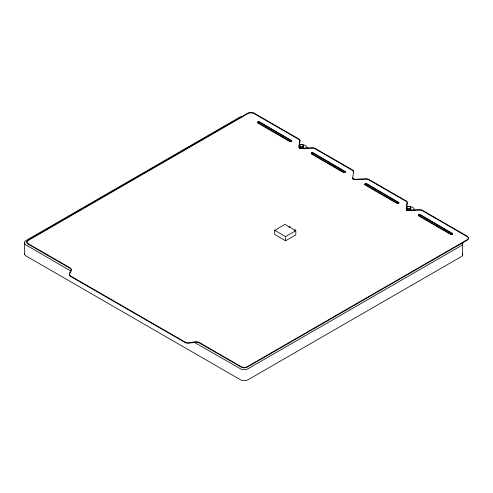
<?xml version="1.0" encoding="UTF-8"?>
<svg xmlns="http://www.w3.org/2000/svg" width="493" height="493" viewBox="0 0 493 493"><rect width="100%" height="100%" fill="white"/><g stroke="black" fill="none" stroke-linecap="round" stroke-linejoin="round"><path stroke-width="0.74" d="M257.623 122.239L258.745 121.592L259.54 121.783L291.646 140.585L291.32 141.503L289.73 141.503L257.95 123.158L257.623 122.239L289.73 141.047L290.525 141.238L291.646 140.585M257.623 122.702L257.95 121.783M311.249 153.2L312.371 152.553L313.166 152.744L345.273 171.546L344.946 172.464L343.356 172.464L311.576 154.118L311.249 153.2L343.356 172.008L344.946 172.008L345.273 171.546M311.249 153.656L311.576 152.744M364.869 184.16L365.202 183.704L366.792 183.704L398.899 202.506L398.566 203.424L396.982 203.424L365.202 185.078L364.869 184.16L396.982 202.968L397.771 203.153L398.899 202.506M364.869 184.616L365.202 183.704M418.495 215.121L419.623 214.473L420.418 214.665L452.525 233.466L452.192 234.385L450.602 234.385L418.828 216.039L418.495 215.121L450.602 233.929L451.397 234.113L452.525 233.466M418.495 215.577L418.828 214.665M274.706 230.311L284.929 224.407L295.806 230.687L295.806 234.884L285.583 240.787L274.706 234.502L274.706 230.311L285.583 236.591L295.806 230.687M288.953 227.285L290.204 226.564M294.518 230.477L295.775 229.756M257.95 122.239L259.54 122.239L291.646 141.047M298.9 144.942L300.317 144.603A5.682 3.278 0 0 1 306.997 148.461M311.576 153.2L313.166 153.2L345.273 172.008M365.202 184.16L366.792 184.16L398.899 202.968M406.152 206.863L407.569 206.524A5.682 3.278 0 0 1 414.249 210.382M418.828 215.121L420.418 215.121L452.525 233.929M352.612 177.868L353.783 179.125L355.046 179.273L365.991 178.719A3.371 1.947 0 0 1 368.672 179.286L406.22 200.965A3.371 1.947 0 0 1 407.193 202.506L406.238 208.829L407.409 210.086L419.617 209.679A3.371 1.947 0 0 1 422.298 210.246L467.087 236.104A4.492 2.594 0 0 1 467.087 239.777L247.424 366.595A4.492 2.594 0 0 1 241.071 366.595L199.314 342.487A4.492 2.594 0 0 0 194.975 341.815L189.337 342.69A4.492 2.594 0 0 1 184.992 342.019L70.727 276.049A4.492 2.594 0 0 1 69.562 273.541L71.072 270.287A4.492 2.594 0 0 0 69.914 267.779L28.156 243.671A4.492 2.594 0 0 1 28.156 240.005L247.825 113.18A4.492 2.594 0 0 1 254.178 113.18L298.974 139.044A3.371 1.947 0 0 1 299.947 140.591L298.986 146.908L300.163 148.165L312.371 147.758A3.371 1.947 0 0 1 315.045 148.325L352.594 170.005A3.371 1.947 0 0 1 353.573 171.546L352.612 178.324L352.871 179.058L355.046 179.729L365.991 179.181A3.371 1.947 0 0 1 368.672 179.742L406.22 201.421A3.371 1.947 0 0 1 407.193 202.968L406.238 209.285L407.409 210.542L419.617 210.141A3.371 1.947 0 0 1 422.298 210.702L467.087 236.566A4.492 2.594 0 0 1 467.087 240.233L247.424 367.057A4.492 2.594 0 0 1 241.071 367.057L199.314 342.949A4.492 2.594 0 0 0 194.975 342.278L189.337 343.146A4.492 2.594 0 0 1 184.992 342.475L70.727 276.505A4.492 2.594 0 0 1 69.562 273.997L71.072 270.743A4.492 2.594 0 0 0 69.914 268.235L28.156 244.134A4.492 2.594 0 0 1 28.156 240.461L247.825 113.643A4.492 2.594 0 0 1 254.178 113.643L298.974 139.501A3.371 1.947 0 0 1 299.947 141.047L298.986 147.364L300.163 148.621L312.371 148.22A3.371 1.947 0 0 1 315.045 148.781L352.594 170.461A3.371 1.947 0 0 1 353.573 172.008M352.292 178.084L354.942 179.612M71.072 271.199L25.303 244.528A6.766 3.907 0 0 1 25.303 240.978L239.98 117.038A6.766 3.907 0 0 1 241.995 116.662M194.31 342.352L241.176 369.158A6.766 3.907 0 0 0 247.32 369.158L461.996 245.218A6.766 3.907 0 0 0 462.65 242.833L462.65 255.066M452.192 233.929L452.192 234.385M451.397 234.113L451.397 234.576M419.623 214.473L419.623 214.93M407.409 210.086L407.409 210.542M406.497 209.556L406.497 210.018M398.566 202.968L398.566 203.424M397.771 203.153L397.771 203.615M365.997 183.513L365.997 183.969M353.783 179.125L353.783 179.581M352.871 178.595L352.871 179.058M344.946 172.008L344.946 172.464M344.151 172.193L344.151 172.655M312.371 152.553L312.371 153.009M300.163 148.165L300.163 148.621M299.251 147.635L299.251 148.097M291.32 141.047L291.32 141.503M290.525 141.238L290.525 141.694M285.583 236.591L285.583 240.787M258.745 121.592L258.745 122.048M24.65 242.143L24.65 254.376M462.65 253.84A6.766 3.907 0 0 1 461.996 256.224L247.32 380.171A6.766 3.907 0 0 1 241.176 380.171L25.303 255.54A6.766 3.907 0 0 1 24.65 253.149M303.294 147.105A2.249 1.3 0 0 1 303.294 148.541M299.22 148.079A2.249 1.3 0 0 1 299.559 147.105M410.546 209.02A2.249 1.3 0 0 1 410.546 210.462M406.805 210.462A2.249 1.3 0 0 1 406.805 209.02M299.947 146.963A2.249 1.3 0 0 0 303.633 146.242A2.249 1.3 0 0 0 300.705 144.757A2.249 1.3 0 0 0 299.947 146.963M300.182 146.532A1.886 1.091 0 0 0 303.275 145.922A1.886 1.091 0 0 0 300.822 144.683A1.886 1.091 0 0 0 300.182 146.532M407.193 208.884A2.249 1.3 0 0 0 410.879 208.163A2.249 1.3 0 0 0 407.951 206.678A2.249 1.3 0 0 0 407.193 208.884M407.434 208.447A1.886 1.091 0 0 0 410.521 207.843A1.886 1.091 0 0 0 408.068 206.604A1.886 1.091 0 0 0 407.434 208.447"/></g></svg>
